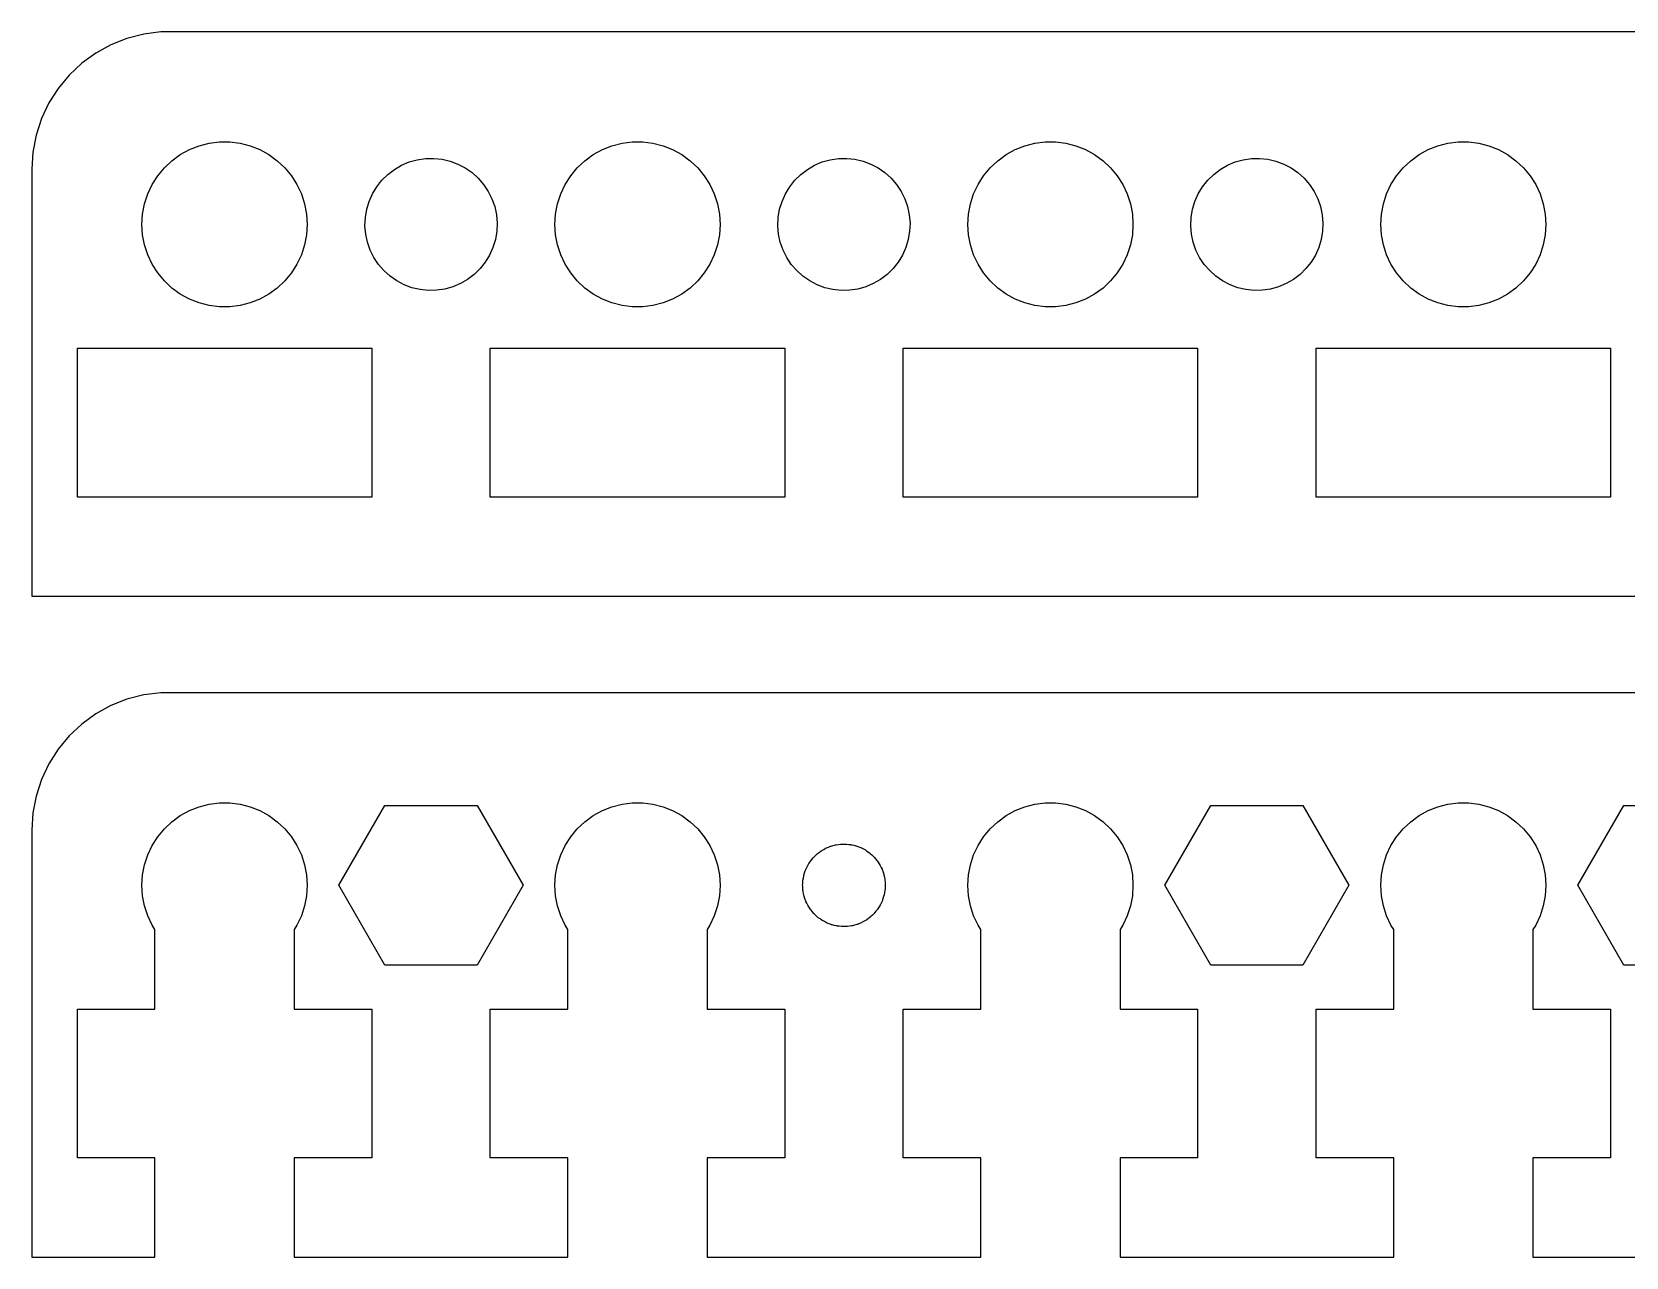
# Model space of a CAD drawing. Header units: metres. Extents: x -60 to 60, y 0 to 92.
# Drawn here: x -59.5 to -1.6, y 48 to 92.5 of the extents above; entities that cross this region are included whole.
import ezdxf

# ---------------------------------------------------------------- set-up
doc = ezdxf.new("R2010")
doc.units = ezdxf.units.M

msp = doc.modelspace()

# ---------------------------------------------------------------- linework, layer by layer
for p, q in [((-56.0451, 92.2553), (-56.6289, 92.0241)), ((-55.4369, 92.4114), (-56.0451, 92.2553)), ((-54.8139, 92.4901), (-55.4369, 92.4114)), ((54.8139, 92.4901), (-54.8139, 92.4901)), ((-57.1791, 91.7216), (-57.6871, 91.3526)), ((-56.6289, 92.0241), (-57.1791, 91.7216)), ((-57.6871, 91.3526), (-58.1448, 90.9227)), ((-58.5451, 90.4389), (-58.8815, 89.9088)), ((-58.1448, 90.9227), (-58.5451, 90.4389)), ((-58.8815, 89.9088), (-59.1489, 89.3406)), ((-59.1489, 89.3406), (-59.3429, 88.7434)), ((-59.3429, 88.7434), (-59.4606, 88.1267)), ((-59.4606, 88.1267), (-59.5, 87.5)), ((-54.4123, 87.8115), (-54.1075, 88.033)), ((-54.1075, 88.033), (-53.7773, 88.2145)), ((-53.7773, 88.2145), (-53.427, 88.3532)), ((-53.427, 88.3532), (-53.0621, 88.4469)), ((-53.0621, 88.4469), (-52.6884, 88.4941)), ((-52.6884, 88.4941), (-52.3116, 88.4941)), ((-52.3116, 88.4941), (-51.9379, 88.4469)), ((-51.9379, 88.4469), (-51.5729, 88.3532)), ((-51.5729, 88.3532), (-51.2227, 88.2145)), ((-51.2227, 88.2145), (-50.8925, 88.033)), ((-50.8925, 88.033), (-50.5877, 87.8115)), ((-39.4123, 87.8115), (-39.1075, 88.033)), ((-39.1075, 88.033), (-38.7773, 88.2145)), ((-38.7773, 88.2145), (-38.427, 88.3532)), ((-38.427, 88.3532), (-38.0621, 88.4469)), ((-38.0621, 88.4469), (-37.6884, 88.4941)), ((-37.6884, 88.4941), (-37.3116, 88.4941)), ((-37.3116, 88.4941), (-36.9379, 88.4469)), ((-36.9379, 88.4469), (-36.5729, 88.3532)), ((-36.5729, 88.3532), (-36.2227, 88.2145)), ((-36.2227, 88.2145), (-35.8925, 88.033)), ((-35.8925, 88.033), (-35.5877, 87.8115)), ((-24.4123, 87.8115), (-24.1075, 88.033)), ((-24.1075, 88.033), (-23.7773, 88.2145)), ((-23.7773, 88.2145), (-23.427, 88.3532)), ((-23.427, 88.3532), (-23.0621, 88.4469)), ((-23.0621, 88.4469), (-22.6884, 88.4941)), ((-22.6884, 88.4941), (-22.3116, 88.4941)), ((-22.3116, 88.4941), (-21.9379, 88.4469)), ((-21.9379, 88.4469), (-21.5729, 88.3532)), ((-21.5729, 88.3532), (-21.2227, 88.2145)), ((-21.2227, 88.2145), (-20.8925, 88.033)), ((-20.8925, 88.033), (-20.5877, 87.8115)), ((-9.41226, 87.8115), (-9.10747, 88.033)), ((-9.10747, 88.033), (-8.77733, 88.2145)), ((-8.77733, 88.2145), (-8.42705, 88.3532)), ((-8.42705, 88.3532), (-8.06213, 88.4469)), ((-8.06213, 88.4469), (-7.68837, 88.4941)), ((-7.68837, 88.4941), (-7.31161, 88.4941)), ((-7.31161, 88.4941), (-6.93785, 88.4469)), ((-6.93785, 88.4469), (-6.57294, 88.3532)), ((-6.57294, 88.3532), (-6.22266, 88.2145)), ((-6.22266, 88.2145), (-5.89252, 88.033)), ((-5.89252, 88.033), (-5.58772, 87.8115)), ((-59.5, 87.5), (-59.5, 72)), ((-54.927, 87.2634), (-54.6869, 87.5536)), ((-54.6869, 87.5536), (-54.4123, 87.8115)), ((-50.5877, 87.8115), (-50.3131, 87.5536)), ((-50.3131, 87.5536), (-50.0729, 87.2634)), ((-46.5682, 87.3168), (-46.3281, 87.499)), ((-46.3281, 87.499), (-46.0671, 87.6497)), ((-46.0671, 87.6497), (-45.7893, 87.7665)), ((-45.7893, 87.7665), (-45.499, 87.8475)), ((-45.499, 87.8475), (-45.2008, 87.8916)), ((-45.2008, 87.8916), (-44.8995, 87.8979)), ((-44.8995, 87.8979), (-44.5997, 87.8664)), ((-44.5997, 87.8664), (-44.3063, 87.7976)), ((-44.3063, 87.7976), (-44.0238, 87.6925)), ((-44.0238, 87.6925), (-43.7567, 87.5529)), ((-43.7567, 87.5529), (-43.5092, 87.3809)), ((-39.927, 87.2634), (-39.6869, 87.5536)), ((-39.6869, 87.5536), (-39.4123, 87.8115)), ((-35.5877, 87.8115), (-35.3131, 87.5536)), ((-35.3131, 87.5536), (-35.0729, 87.2634)), ((-31.5682, 87.3168), (-31.3281, 87.499)), ((-31.3281, 87.499), (-31.0671, 87.6497)), ((-31.0671, 87.6497), (-30.7893, 87.7665)), ((-30.7893, 87.7665), (-30.499, 87.8475)), ((-30.499, 87.8475), (-30.2008, 87.8916)), ((-30.2008, 87.8916), (-29.8995, 87.8979)), ((-29.8995, 87.8979), (-29.5997, 87.8664)), ((-29.5997, 87.8664), (-29.3063, 87.7976)), ((-29.3063, 87.7976), (-29.0238, 87.6925)), ((-29.0238, 87.6925), (-28.7567, 87.5529)), ((-28.7567, 87.5529), (-28.5092, 87.3809)), ((-24.927, 87.2634), (-24.6869, 87.5536)), ((-24.6869, 87.5536), (-24.4123, 87.8115)), ((-20.5877, 87.8115), (-20.3131, 87.5536)), ((-20.3131, 87.5536), (-20.0729, 87.2634)), ((-16.5682, 87.3168), (-16.3281, 87.499)), ((-16.3281, 87.499), (-16.0671, 87.6497)), ((-16.0671, 87.6497), (-15.7893, 87.7665)), ((-15.7893, 87.7665), (-15.499, 87.8475)), ((-15.499, 87.8475), (-15.2008, 87.8916)), ((-15.2008, 87.8916), (-14.8995, 87.8979)), ((-14.8995, 87.8979), (-14.5997, 87.8664)), ((-14.5997, 87.8664), (-14.3063, 87.7976)), ((-14.3063, 87.7976), (-14.0238, 87.6925)), ((-14.0238, 87.6925), (-13.7567, 87.5529)), ((-13.7567, 87.5529), (-13.5092, 87.3809)), ((-9.92705, 87.2634), (-9.6869, 87.5536)), ((-9.6869, 87.5536), (-9.41226, 87.8115)), ((-5.58772, 87.8115), (-5.31308, 87.5536)), ((-5.31308, 87.5536), (-5.07294, 87.2634)), ((-55.2893, 86.6044), (-55.1289, 86.9453)), ((-55.1289, 86.9453), (-54.927, 87.2634)), ((-50.0729, 87.2634), (-49.8711, 86.9453)), ((-49.8711, 86.9453), (-49.7107, 86.6044)), ((-46.9707, 86.8697), (-46.7835, 87.1059)), ((-46.7835, 87.1059), (-46.5682, 87.3168)), ((-43.5092, 87.3809), (-43.2853, 87.1792)), ((-43.2853, 87.1792), (-43.0883, 86.951)), ((-43.0883, 86.951), (-42.9215, 86.7)), ((-40.2893, 86.6044), (-40.1289, 86.9453)), ((-40.1289, 86.9453), (-39.927, 87.2634)), ((-35.0729, 87.2634), (-34.8711, 86.9453)), ((-34.8711, 86.9453), (-34.7107, 86.6044)), ((-31.9707, 86.8697), (-31.7835, 87.1059)), ((-31.7835, 87.1059), (-31.5682, 87.3168)), ((-28.5092, 87.3809), (-28.2853, 87.1792)), ((-28.2853, 87.1792), (-28.0883, 86.951)), ((-28.0883, 86.951), (-27.9215, 86.7)), ((-25.2893, 86.6044), (-25.1289, 86.9453)), ((-25.1289, 86.9453), (-24.927, 87.2634)), ((-20.0729, 87.2634), (-19.8711, 86.9453)), ((-19.8711, 86.9453), (-19.7107, 86.6044)), ((-16.9707, 86.8697), (-16.7835, 87.1059)), ((-16.7835, 87.1059), (-16.5682, 87.3168)), ((-13.5092, 87.3809), (-13.2853, 87.1792)), ((-13.2853, 87.1792), (-13.0883, 86.951)), ((-13.0883, 86.951), (-12.9215, 86.7)), ((-10.2893, 86.6044), (-10.1289, 86.9453)), ((-10.1289, 86.9453), (-9.92705, 87.2634)), ((-5.07294, 87.2634), (-4.87108, 86.9453)), ((-4.87108, 86.9453), (-4.71066, 86.6044)), ((-55.4057, 86.2461), (-55.2893, 86.6044)), ((-49.7107, 86.6044), (-49.5942, 86.2461)), ((-47.3366, 86.048), (-47.2495, 86.3366)), ((-47.2495, 86.3366), (-47.1269, 86.6119)), ((-47.1269, 86.6119), (-46.9707, 86.8697)), ((-42.9215, 86.7), (-42.7875, 86.43)), ((-42.7875, 86.43), (-42.6884, 86.1454)), ((-40.4057, 86.2461), (-40.2893, 86.6044)), ((-34.7107, 86.6044), (-34.5942, 86.2461)), ((-32.3366, 86.048), (-32.2495, 86.3366)), ((-32.2495, 86.3366), (-32.1269, 86.6119)), ((-32.1269, 86.6119), (-31.9707, 86.8697)), ((-27.9215, 86.7), (-27.7875, 86.43)), ((-27.7875, 86.43), (-27.6884, 86.1454)), ((-25.4057, 86.2461), (-25.2893, 86.6044)), ((-19.7107, 86.6044), (-19.5942, 86.2461)), ((-17.3366, 86.048), (-17.2495, 86.3366)), ((-17.2495, 86.3366), (-17.1269, 86.6119)), ((-17.1269, 86.6119), (-16.9707, 86.8697)), ((-12.9215, 86.7), (-12.7875, 86.43)), ((-12.7875, 86.43), (-12.6884, 86.1454)), ((-10.4057, 86.2461), (-10.2893, 86.6044)), ((-4.71066, 86.6044), (-4.59424, 86.2461)), ((-55.5, 85.5), (-55.4763, 85.876)), ((-55.4763, 85.876), (-55.4057, 86.2461)), ((-49.5942, 86.2461), (-49.5237, 85.876)), ((-49.5237, 85.876), (-49.5, 85.5)), ((-47.3995, 85.4497), (-47.3868, 85.7509)), ((-47.3868, 85.7509), (-47.3366, 86.048)), ((-42.6884, 86.1454), (-42.6257, 85.8506)), ((-42.6257, 85.8506), (-42.6005, 85.5502)), ((-40.5, 85.5), (-40.4763, 85.876)), ((-40.4763, 85.876), (-40.4057, 86.2461)), ((-34.5942, 86.2461), (-34.5237, 85.876)), ((-34.5237, 85.876), (-34.5, 85.5)), ((-32.3995, 85.4497), (-32.3868, 85.7509)), ((-32.3868, 85.7509), (-32.3366, 86.048)), ((-27.6884, 86.1454), (-27.6257, 85.8506)), ((-27.6257, 85.8506), (-27.6005, 85.5502)), ((-25.5, 85.5), (-25.4763, 85.876)), ((-25.4763, 85.876), (-25.4057, 86.2461)), ((-19.5942, 86.2461), (-19.5237, 85.876)), ((-19.5237, 85.876), (-19.5, 85.5)), ((-17.3995, 85.4497), (-17.3868, 85.7509)), ((-17.3868, 85.7509), (-17.3366, 86.048)), ((-12.6884, 86.1454), (-12.6257, 85.8506)), ((-12.6257, 85.8506), (-12.6005, 85.5502)), ((-10.5, 85.5), (-10.4763, 85.876)), ((-10.4763, 85.876), (-10.4057, 86.2461)), ((-4.59424, 86.2461), (-4.52365, 85.876)), ((-4.52365, 85.876), (-4.5, 85.5)), ((-55.4763, 85.124), (-55.5, 85.5)), ((-49.5, 85.5), (-49.5237, 85.124)), ((-47.3743, 85.1494), (-47.3995, 85.4497)), ((-47.3116, 84.8546), (-47.3743, 85.1494)), ((-42.6131, 85.2491), (-42.6634, 84.952)), ((-42.6005, 85.5502), (-42.6131, 85.2491)), ((-40.4763, 85.124), (-40.5, 85.5)), ((-34.5, 85.5), (-34.5237, 85.124)), ((-32.3743, 85.1494), (-32.3995, 85.4497)), ((-32.3116, 84.8546), (-32.3743, 85.1494)), ((-27.6131, 85.2491), (-27.6634, 84.952)), ((-27.6005, 85.5502), (-27.6131, 85.2491)), ((-25.4763, 85.124), (-25.5, 85.5)), ((-19.5, 85.5), (-19.5237, 85.124)), ((-17.3743, 85.1494), (-17.3995, 85.4497)), ((-17.3116, 84.8546), (-17.3743, 85.1494)), ((-12.6131, 85.2491), (-12.6634, 84.952)), ((-12.6005, 85.5502), (-12.6131, 85.2491)), ((-10.4763, 85.124), (-10.5, 85.5)), ((-4.5, 85.5), (-4.52365, 85.124)), ((-55.4057, 84.7539), (-55.4763, 85.124)), ((-55.2893, 84.3956), (-55.4057, 84.7539)), ((-49.5942, 84.7539), (-49.7107, 84.3956)), ((-49.5237, 85.124), (-49.5942, 84.7539)), ((-47.2125, 84.57), (-47.3116, 84.8546)), ((-47.0785, 84.3), (-47.2125, 84.57)), ((-42.7505, 84.6634), (-42.8731, 84.3881)), ((-42.6634, 84.952), (-42.7505, 84.6634)), ((-40.4057, 84.7539), (-40.4763, 85.124)), ((-40.2893, 84.3956), (-40.4057, 84.7539)), ((-34.5942, 84.7539), (-34.7107, 84.3956)), ((-34.5237, 85.124), (-34.5942, 84.7539)), ((-32.2125, 84.57), (-32.3116, 84.8546)), ((-32.0785, 84.3), (-32.2125, 84.57)), ((-27.7505, 84.6634), (-27.8731, 84.3881)), ((-27.6634, 84.952), (-27.7505, 84.6634)), ((-25.4057, 84.7539), (-25.4763, 85.124)), ((-25.2893, 84.3956), (-25.4057, 84.7539)), ((-19.5942, 84.7539), (-19.7107, 84.3956)), ((-19.5237, 85.124), (-19.5942, 84.7539)), ((-17.2125, 84.57), (-17.3116, 84.8546)), ((-17.0785, 84.3), (-17.2125, 84.57)), ((-12.7505, 84.6634), (-12.8731, 84.3881)), ((-12.6634, 84.952), (-12.7505, 84.6634)), ((-10.4057, 84.7539), (-10.4763, 85.124)), ((-10.2893, 84.3956), (-10.4057, 84.7539)), ((-4.59424, 84.7539), (-4.71066, 84.3956)), ((-4.52365, 85.124), (-4.59424, 84.7539)), ((-55.1289, 84.0547), (-55.2893, 84.3956)), ((-54.927, 83.7366), (-55.1289, 84.0547)), ((-49.8711, 84.0547), (-50.0729, 83.7366)), ((-49.7107, 84.3956), (-49.8711, 84.0547)), ((-46.9117, 84.049), (-47.0785, 84.3)), ((-46.7147, 83.8208), (-46.9117, 84.049)), ((-43.0292, 84.1303), (-43.2164, 83.8941)), ((-42.8731, 84.3881), (-43.0292, 84.1303)), ((-40.1289, 84.0547), (-40.2893, 84.3956)), ((-39.927, 83.7366), (-40.1289, 84.0547)), ((-34.8711, 84.0547), (-35.0729, 83.7366)), ((-34.7107, 84.3956), (-34.8711, 84.0547)), ((-31.9117, 84.049), (-32.0785, 84.3)), ((-31.7147, 83.8208), (-31.9117, 84.049)), ((-28.0292, 84.1303), (-28.2164, 83.8941)), ((-27.8731, 84.3881), (-28.0292, 84.1303)), ((-25.1289, 84.0547), (-25.2893, 84.3956)), ((-24.927, 83.7366), (-25.1289, 84.0547)), ((-19.8711, 84.0547), (-20.0729, 83.7366)), ((-19.7107, 84.3956), (-19.8711, 84.0547)), ((-16.9117, 84.049), (-17.0785, 84.3)), ((-16.7147, 83.8208), (-16.9117, 84.049)), ((-13.0292, 84.1303), (-13.2164, 83.8941)), ((-12.8731, 84.3881), (-13.0292, 84.1303)), ((-10.1289, 84.0547), (-10.2893, 84.3956)), ((-9.92705, 83.7366), (-10.1289, 84.0547)), ((-4.87108, 84.0547), (-5.07294, 83.7366)), ((-4.71066, 84.3956), (-4.87108, 84.0547)), ((-54.6869, 83.4464), (-54.927, 83.7366)), ((-54.4123, 83.1884), (-54.6869, 83.4464)), ((-50.3131, 83.4464), (-50.5877, 83.1884)), ((-50.0729, 83.7366), (-50.3131, 83.4464)), ((-46.4908, 83.6191), (-46.7147, 83.8208)), ((-46.2433, 83.4471), (-46.4908, 83.6191)), ((-45.9762, 83.3075), (-46.2433, 83.4471)), ((-43.6719, 83.501), (-43.9329, 83.3503)), ((-43.4318, 83.6832), (-43.6719, 83.501)), ((-43.2164, 83.8941), (-43.4318, 83.6832)), ((-39.6869, 83.4464), (-39.927, 83.7366)), ((-39.4123, 83.1884), (-39.6869, 83.4464)), ((-35.3131, 83.4464), (-35.5877, 83.1884)), ((-35.0729, 83.7366), (-35.3131, 83.4464)), ((-31.4908, 83.6191), (-31.7147, 83.8208)), ((-31.2433, 83.4471), (-31.4908, 83.6191)), ((-30.9762, 83.3075), (-31.2433, 83.4471)), ((-28.6719, 83.501), (-28.9329, 83.3503)), ((-28.4318, 83.6832), (-28.6719, 83.501)), ((-28.2164, 83.8941), (-28.4318, 83.6832)), ((-24.6869, 83.4464), (-24.927, 83.7366)), ((-24.4123, 83.1884), (-24.6869, 83.4464)), ((-20.3131, 83.4464), (-20.5877, 83.1884)), ((-20.0729, 83.7366), (-20.3131, 83.4464)), ((-16.4908, 83.6191), (-16.7147, 83.8208)), ((-16.2433, 83.4471), (-16.4908, 83.6191)), ((-15.9762, 83.3075), (-16.2433, 83.4471)), ((-13.6719, 83.501), (-13.9329, 83.3503)), ((-13.4318, 83.6832), (-13.6719, 83.501)), ((-13.2164, 83.8941), (-13.4318, 83.6832)), ((-9.6869, 83.4464), (-9.92705, 83.7366)), ((-9.41226, 83.1884), (-9.6869, 83.4464)), ((-5.31308, 83.4464), (-5.58772, 83.1884)), ((-5.07294, 83.7366), (-5.31308, 83.4464)), ((-54.1075, 82.967), (-54.4123, 83.1884)), ((-53.7773, 82.7855), (-54.1075, 82.967)), ((-50.8925, 82.967), (-51.2227, 82.7855)), ((-50.5877, 83.1884), (-50.8925, 82.967)), ((-45.6937, 83.2024), (-45.9762, 83.3075)), ((-45.4002, 83.1336), (-45.6937, 83.2024)), ((-45.1005, 83.1021), (-45.4002, 83.1336)), ((-44.7992, 83.1084), (-45.1005, 83.1021)), ((-44.501, 83.1524), (-44.7992, 83.1084)), ((-44.2107, 83.2335), (-44.501, 83.1524)), ((-43.9329, 83.3503), (-44.2107, 83.2335)), ((-39.1075, 82.967), (-39.4123, 83.1884)), ((-38.7773, 82.7855), (-39.1075, 82.967)), ((-35.8925, 82.967), (-36.2227, 82.7855)), ((-35.5877, 83.1884), (-35.8925, 82.967)), ((-30.6937, 83.2024), (-30.9762, 83.3075)), ((-30.4002, 83.1336), (-30.6937, 83.2024)), ((-30.1005, 83.1021), (-30.4002, 83.1336)), ((-29.7992, 83.1084), (-30.1005, 83.1021)), ((-29.501, 83.1524), (-29.7992, 83.1084)), ((-29.2107, 83.2335), (-29.501, 83.1524)), ((-28.9329, 83.3503), (-29.2107, 83.2335)), ((-24.1075, 82.967), (-24.4123, 83.1884)), ((-23.7773, 82.7855), (-24.1075, 82.967)), ((-20.8925, 82.967), (-21.2227, 82.7855)), ((-20.5877, 83.1884), (-20.8925, 82.967)), ((-15.6937, 83.2024), (-15.9762, 83.3075)), ((-15.4002, 83.1336), (-15.6937, 83.2024)), ((-15.1005, 83.1021), (-15.4002, 83.1336)), ((-14.7992, 83.1084), (-15.1005, 83.1021)), ((-14.501, 83.1524), (-14.7992, 83.1084)), ((-14.2107, 83.2335), (-14.501, 83.1524)), ((-13.9329, 83.3503), (-14.2107, 83.2335)), ((-9.10747, 82.967), (-9.41226, 83.1884)), ((-8.77733, 82.7855), (-9.10747, 82.967)), ((-5.89252, 82.967), (-6.22266, 82.7855)), ((-5.58772, 83.1884), (-5.89252, 82.967)), ((-53.427, 82.6468), (-53.7773, 82.7855)), ((-53.0621, 82.5531), (-53.427, 82.6468)), ((-52.6884, 82.5059), (-53.0621, 82.5531)), ((-52.3116, 82.5059), (-52.6884, 82.5059)), ((-51.9379, 82.5531), (-52.3116, 82.5059)), ((-51.5729, 82.6468), (-51.9379, 82.5531)), ((-51.2227, 82.7855), (-51.5729, 82.6468)), ((-38.427, 82.6468), (-38.7773, 82.7855)), ((-38.0621, 82.5531), (-38.427, 82.6468)), ((-37.6884, 82.5059), (-38.0621, 82.5531)), ((-37.3116, 82.5059), (-37.6884, 82.5059)), ((-36.9379, 82.5531), (-37.3116, 82.5059)), ((-36.5729, 82.6468), (-36.9379, 82.5531)), ((-36.2227, 82.7855), (-36.5729, 82.6468)), ((-23.427, 82.6468), (-23.7773, 82.7855)), ((-23.0621, 82.5531), (-23.427, 82.6468)), ((-22.6884, 82.5059), (-23.0621, 82.5531)), ((-22.3116, 82.5059), (-22.6884, 82.5059)), ((-21.9379, 82.5531), (-22.3116, 82.5059)), ((-21.5729, 82.6468), (-21.9379, 82.5531)), ((-21.2227, 82.7855), (-21.5729, 82.6468)), ((-8.42705, 82.6468), (-8.77733, 82.7855)), ((-8.06213, 82.5531), (-8.42705, 82.6468)), ((-7.68837, 82.5059), (-8.06213, 82.5531)), ((-7.31161, 82.5059), (-7.68837, 82.5059)), ((-6.93785, 82.5531), (-7.31161, 82.5059)), ((-6.57294, 82.6468), (-6.93785, 82.5531)), ((-6.22266, 82.7855), (-6.57294, 82.6468)), ((-57.8466, 75.6), (-57.8466, 81)), ((-57.8466, 81), (-47.1534, 81)), ((-47.1534, 81), (-47.1534, 75.6)), ((-42.8466, 75.6), (-42.8466, 81)), ((-42.8466, 81), (-32.1534, 81)), ((-32.1534, 81), (-32.1534, 75.6)), ((-27.8466, 75.6), (-27.8466, 81)), ((-27.8466, 81), (-17.1534, 81)), ((-17.1534, 81), (-17.1534, 75.6)), ((-12.8466, 75.6), (-12.8466, 81)), ((-12.8466, 81), (-2.15337, 81)), ((-2.15337, 81), (-2.15337, 75.6)), ((-47.1534, 75.6), (-57.8466, 75.6)), ((-32.1534, 75.6), (-42.8466, 75.6)), ((-17.1534, 75.6), (-27.8466, 75.6)), ((-2.15337, 75.6), (-12.8466, 75.6)), ((-59.5, 72), (59.5, 72)), ((-55.4369, 68.4114), (-56.0451, 68.2553)), ((-54.8139, 68.4901), (-55.4369, 68.4114)), ((54.8139, 68.4901), (-54.8139, 68.4901)), ((-56.6289, 68.0241), (-57.1791, 67.7216)), ((-56.0451, 68.2553), (-56.6289, 68.0241)), ((-57.6871, 67.3526), (-58.1448, 66.9227)), ((-57.1791, 67.7216), (-57.6871, 67.3526)), ((-58.1448, 66.9227), (-58.5451, 66.4389)), ((-58.5451, 66.4389), (-58.8815, 65.9088)), ((-58.8815, 65.9088), (-59.1489, 65.3406)), ((-59.1489, 65.3406), (-59.3429, 64.7434)), ((-59.3429, 64.7434), (-59.4606, 64.1267)), ((-53.7773, 64.2145), (-53.427, 64.3532)), ((-53.427, 64.3532), (-53.0621, 64.4469)), ((-53.0621, 64.4469), (-52.6884, 64.4941)), ((-52.6884, 64.4941), (-52.3116, 64.4941)), ((-52.3116, 64.4941), (-51.9379, 64.4469)), ((-51.9379, 64.4469), (-51.5729, 64.3532)), ((-51.5729, 64.3532), (-51.2227, 64.2145)), ((-48.3466, 61.5), (-46.6733, 64.3982)), ((-46.6733, 64.3982), (-43.3267, 64.3982)), ((-43.3267, 64.3982), (-41.6534, 61.5)), ((-38.7773, 64.2145), (-38.427, 64.3532)), ((-38.427, 64.3532), (-38.0621, 64.4469)), ((-38.0621, 64.4469), (-37.6884, 64.4941)), ((-37.6884, 64.4941), (-37.3116, 64.4941)), ((-37.3116, 64.4941), (-36.9379, 64.4469)), ((-36.9379, 64.4469), (-36.5729, 64.3532)), ((-36.5729, 64.3532), (-36.2227, 64.2145)), ((-23.7773, 64.2145), (-23.427, 64.3532)), ((-23.427, 64.3532), (-23.0621, 64.4469)), ((-23.0621, 64.4469), (-22.6884, 64.4941)), ((-22.6884, 64.4941), (-22.3116, 64.4941)), ((-22.3116, 64.4941), (-21.9379, 64.4469)), ((-21.9379, 64.4469), (-21.5729, 64.3532)), ((-21.5729, 64.3532), (-21.2227, 64.2145)), ((-18.3466, 61.5), (-16.6733, 64.3982)), ((-16.6733, 64.3982), (-13.3267, 64.3982)), ((-13.3267, 64.3982), (-11.6534, 61.5)), ((-8.77733, 64.2145), (-8.42705, 64.3532)), ((-8.42705, 64.3532), (-8.06213, 64.4469)), ((-8.06213, 64.4469), (-7.68837, 64.4941)), ((-7.68837, 64.4941), (-7.31161, 64.4941)), ((-7.31161, 64.4941), (-6.93785, 64.4469)), ((-6.93785, 64.4469), (-6.57294, 64.3532)), ((-6.57294, 64.3532), (-6.22266, 64.2145)), ((-3.34657, 61.5), (-1.67328, 64.3982)), ((-1.67328, 64.3982), (1.67329, 64.3982)), ((-59.4606, 64.1267), (-59.5, 63.5)), ((-54.6869, 63.5536), (-54.4123, 63.8115)), ((-54.4123, 63.8115), (-54.1075, 64.033)), ((-54.1075, 64.033), (-53.7773, 64.2145)), ((-51.2227, 64.2145), (-50.8925, 64.033)), ((-50.8925, 64.033), (-50.5877, 63.8115)), ((-50.5877, 63.8115), (-50.3131, 63.5536)), ((-39.6869, 63.5536), (-39.4123, 63.8115)), ((-39.4123, 63.8115), (-39.1075, 64.033)), ((-39.1075, 64.033), (-38.7773, 64.2145)), ((-36.2227, 64.2145), (-35.8925, 64.033)), ((-35.8925, 64.033), (-35.5877, 63.8115)), ((-35.5877, 63.8115), (-35.3131, 63.5536)), ((-24.6869, 63.5536), (-24.4123, 63.8115)), ((-24.4123, 63.8115), (-24.1075, 64.033)), ((-24.1075, 64.033), (-23.7773, 64.2145)), ((-21.2227, 64.2145), (-20.8925, 64.033)), ((-20.8925, 64.033), (-20.5877, 63.8115)), ((-20.5877, 63.8115), (-20.3131, 63.5536)), ((-9.6869, 63.5536), (-9.41226, 63.8115)), ((-9.41226, 63.8115), (-9.10747, 64.033)), ((-9.10747, 64.033), (-8.77733, 64.2145)), ((-6.22266, 64.2145), (-5.89252, 64.033)), ((-5.89252, 64.033), (-5.58772, 63.8115)), ((-5.58772, 63.8115), (-5.31308, 63.5536)), ((-59.5, 63.5), (-59.5, 48)), ((-55.1289, 62.9453), (-54.927, 63.2634)), ((-54.927, 63.2634), (-54.6869, 63.5536)), ((-50.3131, 63.5536), (-50.0729, 63.2634)), ((-50.0729, 63.2634), (-49.8711, 62.9453)), ((-40.1289, 62.9453), (-39.927, 63.2634)), ((-39.927, 63.2634), (-39.6869, 63.5536)), ((-35.3131, 63.5536), (-35.0729, 63.2634)), ((-35.0729, 63.2634), (-34.8711, 62.9453)), ((-25.1289, 62.9453), (-24.927, 63.2634)), ((-24.927, 63.2634), (-24.6869, 63.5536)), ((-20.3131, 63.5536), (-20.0729, 63.2634)), ((-20.0729, 63.2634), (-19.8711, 62.9453)), ((-10.1289, 62.9453), (-9.92705, 63.2634)), ((-9.92705, 63.2634), (-9.6869, 63.5536)), ((-5.31308, 63.5536), (-5.07294, 63.2634)), ((-5.07294, 63.2634), (-4.87108, 62.9453)), ((-55.4057, 62.2461), (-55.2893, 62.6044)), ((-55.2893, 62.6044), (-55.1289, 62.9453)), ((-49.8711, 62.9453), (-49.7107, 62.6044)), ((-49.7107, 62.6044), (-49.5942, 62.2461)), ((-40.4057, 62.2461), (-40.2893, 62.6044)), ((-40.2893, 62.6044), (-40.1289, 62.9453)), ((-34.8711, 62.9453), (-34.7107, 62.6044)), ((-34.7107, 62.6044), (-34.5942, 62.2461)), ((-31.0934, 62.5268), (-31.0362, 62.5806)), ((-31.0362, 62.5806), (-30.9801, 62.6355)), ((-30.9801, 62.6355), (-30.9676, 62.645)), ((-30.9676, 62.645), (-30.9561, 62.6558)), ((-30.9561, 62.6558), (-30.8926, 62.7019)), ((-30.8926, 62.7019), (-30.8301, 62.7494)), ((-30.8301, 62.7494), (-30.8165, 62.7572)), ((-30.8165, 62.7572), (-30.8037, 62.7665)), ((-30.8037, 62.7665), (-30.7349, 62.8043)), ((-30.7349, 62.8043), (-30.6669, 62.8436)), ((-30.6669, 62.8436), (-30.6525, 62.8497)), ((-30.6525, 62.8497), (-30.6387, 62.8572)), ((-30.6387, 62.8572), (-30.5657, 62.8861)), ((-30.5657, 62.8861), (-30.4933, 62.9165)), ((-30.4933, 62.9165), (-30.4781, 62.9208)), ((-30.4781, 62.9208), (-30.4635, 62.9266)), ((-30.4635, 62.9266), (-30.3875, 62.9461)), ((-30.3875, 62.9461), (-30.3119, 62.9672)), ((-30.3119, 62.9672), (-30.2963, 62.9695)), ((-30.2963, 62.9695), (-30.2811, 62.9734)), ((-30.2811, 62.9734), (-30.2032, 62.9833)), ((-30.2032, 62.9833), (-30.1255, 62.9947)), ((-30.1255, 62.9947), (-30.1098, 62.9951)), ((-30.1098, 62.9951), (-30.0942, 62.997)), ((-30.0942, 62.997), (-30.0157, 62.997)), ((-30.0157, 62.997), (-29.9372, 62.9987)), ((-29.9372, 62.9987), (-29.9215, 62.997)), ((-29.9215, 62.997), (-29.9058, 62.997)), ((-29.9058, 62.997), (-29.8279, 62.9872)), ((-29.8279, 62.9872), (-29.7498, 62.979)), ((-29.7498, 62.979), (-29.7345, 62.9754)), ((-29.7345, 62.9754), (-29.7189, 62.9734)), ((-29.7189, 62.9734), (-29.6429, 62.9539)), ((-29.6429, 62.9539), (-29.5665, 62.936)), ((-29.5665, 62.936), (-29.5517, 62.9305)), ((-29.5517, 62.9305), (-29.5365, 62.9266)), ((-29.5365, 62.9266), (-29.4635, 62.8977)), ((-29.4635, 62.8977), (-29.3899, 62.8703)), ((-29.3899, 62.8703), (-29.3759, 62.863)), ((-29.3759, 62.863), (-29.3613, 62.8572)), ((-29.3613, 62.8572), (-29.2925, 62.8194)), ((-29.2925, 62.8194), (-29.2229, 62.783)), ((-29.2229, 62.783), (-29.21, 62.7741)), ((-29.21, 62.7741), (-29.1963, 62.7665)), ((-29.1963, 62.7665), (-29.1328, 62.7204)), ((-29.1328, 62.7204), (-29.0683, 62.6755)), ((-29.0683, 62.6755), (-29.0566, 62.665)), ((-29.0566, 62.665), (-29.0439, 62.6558)), ((-29.0439, 62.6558), (-28.9866, 62.602)), ((-28.9866, 62.602), (-28.9283, 62.5495)), ((-28.9283, 62.5495), (-28.918, 62.5376)), ((-25.4057, 62.2461), (-25.2893, 62.6044)), ((-25.2893, 62.6044), (-25.1289, 62.9453)), ((-19.8711, 62.9453), (-19.7107, 62.6044)), ((-19.7107, 62.6044), (-19.5942, 62.2461)), ((-10.4057, 62.2461), (-10.2893, 62.6044)), ((-10.2893, 62.6044), (-10.1289, 62.9453)), ((-4.87108, 62.9453), (-4.71066, 62.6044)), ((-4.71066, 62.6044), (-4.59424, 62.2461)), ((-55.4763, 61.876), (-55.4057, 62.2461)), ((-49.5942, 62.2461), (-49.5237, 61.876)), ((-40.4763, 61.876), (-40.4057, 62.2461)), ((-34.5942, 62.2461), (-34.5237, 61.876)), ((-31.4286, 61.9477), (-31.4059, 62.0229)), ((-31.4059, 62.0229), (-31.3995, 62.0372)), ((-31.3995, 62.0372), (-31.3947, 62.0522)), ((-31.3947, 62.0522), (-31.3612, 62.1232)), ((-31.3612, 62.1232), (-31.3293, 62.1949)), ((-31.3293, 62.1949), (-31.3212, 62.2084)), ((-31.3212, 62.2084), (-31.3145, 62.2226)), ((-31.3145, 62.2226), (-31.2724, 62.2889)), ((-31.2724, 62.2889), (-31.2317, 62.3561)), ((-31.2317, 62.3561), (-31.2219, 62.3684)), ((-31.2219, 62.3684), (-31.2135, 62.3817)), ((-31.2135, 62.3817), (-31.1635, 62.4422)), ((-31.1635, 62.4422), (-31.1147, 62.5037)), ((-31.1147, 62.5037), (-31.1035, 62.5147)), ((-31.1035, 62.5147), (-31.0934, 62.5268)), ((-28.918, 62.5376), (-28.9065, 62.5268)), ((-28.9065, 62.5268), (-28.8565, 62.4663)), ((-28.8565, 62.4663), (-28.8052, 62.4069)), ((-28.8052, 62.4069), (-28.7965, 62.3938)), ((-28.7965, 62.3938), (-28.7865, 62.3817)), ((-28.7865, 62.3817), (-28.7444, 62.3154)), ((-28.7444, 62.3154), (-28.701, 62.25)), ((-28.701, 62.25), (-28.694, 62.2359)), ((-28.694, 62.2359), (-28.6855, 62.2226)), ((-28.6855, 62.2226), (-28.6521, 62.1516)), ((-28.6521, 62.1516), (-28.6172, 62.0813)), ((-28.6172, 62.0813), (-28.612, 62.0664)), ((-28.612, 62.0664), (-28.6053, 62.0522)), ((-28.6053, 62.0522), (-28.5811, 61.9775)), ((-28.5811, 61.9775), (-28.5553, 61.9034)), ((-25.4763, 61.876), (-25.4057, 62.2461)), ((-19.5942, 62.2461), (-19.5237, 61.876)), ((-10.4763, 61.876), (-10.4057, 62.2461)), ((-4.59424, 62.2461), (-4.52365, 61.876)), ((-55.5, 61.5), (-55.4763, 61.876)), ((-55.4763, 61.124), (-55.5, 61.5)), ((-49.5237, 61.876), (-49.5, 61.5)), ((-49.5, 61.5), (-49.5237, 61.124)), ((-46.6733, 58.6018), (-48.3466, 61.5)), ((-41.6534, 61.5), (-43.3267, 58.6018)), ((-40.5, 61.5), (-40.4763, 61.876)), ((-40.4763, 61.124), (-40.5, 61.5)), ((-34.5237, 61.876), (-34.5, 61.5)), ((-34.5, 61.5), (-34.5237, 61.124)), ((-31.5, 61.5), (-31.4951, 61.5784)), ((-31.499, 61.4843), (-31.5, 61.5)), ((-31.4997, 61.4686), (-31.499, 61.4843)), ((-31.4931, 61.3904), (-31.4997, 61.4686)), ((-31.4951, 61.5784), (-31.4918, 61.6568)), ((-31.4882, 61.312), (-31.4931, 61.3904)), ((-31.4918, 61.6568), (-31.4892, 61.6723)), ((-31.4892, 61.6723), (-31.4882, 61.688)), ((-31.4882, 61.688), (-31.4734, 61.7651)), ((-31.4734, 61.7651), (-31.4604, 61.8425)), ((-31.4604, 61.8425), (-31.4558, 61.8576)), ((-31.4558, 61.8576), (-31.4529, 61.873)), ((-31.4529, 61.873), (-31.4286, 61.9477)), ((-28.5553, 61.9034), (-28.552, 61.888)), ((-28.552, 61.888), (-28.5471, 61.873)), ((-28.5471, 61.873), (-28.5324, 61.7959)), ((-28.5324, 61.7959), (-28.5161, 61.7191)), ((-28.5161, 61.7191), (-28.5148, 61.7034)), ((-28.5148, 61.7034), (-28.5118, 61.688)), ((-28.5118, 61.688), (-28.5069, 61.6096)), ((-28.5049, 61.4217), (-28.5082, 61.3432)), ((-28.5069, 61.6096), (-28.5003, 61.5314)), ((-28.5, 61.5), (-28.5049, 61.4217)), ((-28.5003, 61.5314), (-28.501, 61.5157)), ((-28.501, 61.5157), (-28.5, 61.5)), ((-25.5, 61.5), (-25.4763, 61.876)), ((-25.4763, 61.124), (-25.5, 61.5)), ((-19.5237, 61.876), (-19.5, 61.5)), ((-19.5, 61.5), (-19.5237, 61.124)), ((-16.6733, 58.6018), (-18.3466, 61.5)), ((-11.6534, 61.5), (-13.3267, 58.6018)), ((-10.5, 61.5), (-10.4763, 61.876)), ((-10.4763, 61.124), (-10.5, 61.5)), ((-4.52365, 61.876), (-4.5, 61.5)), ((-4.5, 61.5), (-4.52365, 61.124)), ((-1.67329, 58.6018), (-3.34657, 61.5)), ((-55.4057, 60.7539), (-55.4763, 61.124)), ((-49.5237, 61.124), (-49.5942, 60.7539)), ((-40.4057, 60.7539), (-40.4763, 61.124)), ((-34.5237, 61.124), (-34.5942, 60.7539)), ((-31.4852, 61.2965), (-31.4882, 61.312)), ((-31.4839, 61.2809), (-31.4852, 61.2965)), ((-31.4676, 61.2041), (-31.4839, 61.2809)), ((-31.4529, 61.127), (-31.4676, 61.2041)), ((-31.448, 61.112), (-31.4529, 61.127)), ((-31.4447, 61.0966), (-31.448, 61.112)), ((-31.4189, 61.0225), (-31.4447, 61.0966)), ((-31.3947, 60.9478), (-31.4189, 61.0225)), ((-31.388, 60.9336), (-31.3947, 60.9478)), ((-31.3828, 60.9187), (-31.388, 60.9336)), ((-31.3479, 60.8484), (-31.3828, 60.9187)), ((-31.3145, 60.7774), (-31.3479, 60.8484)), ((-28.6387, 60.8768), (-28.6707, 60.8051)), ((-28.6053, 60.9478), (-28.6387, 60.8768)), ((-28.6005, 60.9628), (-28.6053, 60.9478)), ((-28.5941, 60.9771), (-28.6005, 60.9628)), ((-28.5714, 61.0523), (-28.5941, 60.9771)), ((-28.5471, 61.127), (-28.5714, 61.0523)), ((-28.5442, 61.1424), (-28.5471, 61.127)), ((-28.5396, 61.1575), (-28.5442, 61.1424)), ((-28.5265, 61.2349), (-28.5396, 61.1575)), ((-28.5118, 61.312), (-28.5265, 61.2349)), ((-28.5108, 61.3277), (-28.5118, 61.312)), ((-28.5082, 61.3432), (-28.5108, 61.3277)), ((-25.4057, 60.7539), (-25.4763, 61.124)), ((-19.5237, 61.124), (-19.5942, 60.7539)), ((-10.4057, 60.7539), (-10.4763, 61.124)), ((-4.52365, 61.124), (-4.59424, 60.7539)), ((-55.2893, 60.3956), (-55.4057, 60.7539)), ((-55.1289, 60.0547), (-55.2893, 60.3956)), ((-49.7107, 60.3956), (-49.8711, 60.0547)), ((-49.5942, 60.7539), (-49.7107, 60.3956)), ((-40.2893, 60.3956), (-40.4057, 60.7539)), ((-40.1289, 60.0547), (-40.2893, 60.3956)), ((-34.7107, 60.3956), (-34.8711, 60.0547)), ((-34.5942, 60.7539), (-34.7107, 60.3956)), ((-31.306, 60.7641), (-31.3145, 60.7774)), ((-31.299, 60.75), (-31.306, 60.7641)), ((-31.2556, 60.6846), (-31.299, 60.75)), ((-31.2135, 60.6183), (-31.2556, 60.6846)), ((-31.2035, 60.6062), (-31.2135, 60.6183)), ((-31.1948, 60.5931), (-31.2035, 60.6062)), ((-31.1435, 60.5336), (-31.1948, 60.5931)), ((-31.0934, 60.4732), (-31.1435, 60.5336)), ((-31.082, 60.4624), (-31.0934, 60.4732)), ((-31.0717, 60.4505), (-31.082, 60.4624)), ((-31.0134, 60.398), (-31.0717, 60.4505)), ((-30.9561, 60.3442), (-31.0134, 60.398)), ((-30.9434, 60.335), (-30.9561, 60.3442)), ((-30.9317, 60.3244), (-30.9434, 60.335)), ((-30.8672, 60.2796), (-30.9317, 60.3244)), ((-30.8037, 60.2335), (-30.8672, 60.2796)), ((-30.7899, 60.2259), (-30.8037, 60.2335)), ((-29.1963, 60.2335), (-29.265, 60.1957)), ((-29.1835, 60.2428), (-29.1963, 60.2335)), ((-29.1699, 60.2506), (-29.1835, 60.2428)), ((-29.1074, 60.2981), (-29.1699, 60.2506)), ((-29.0439, 60.3442), (-29.1074, 60.2981)), ((-29.0324, 60.355), (-29.0439, 60.3442)), ((-29.0199, 60.3645), (-29.0324, 60.355)), ((-28.9638, 60.4194), (-29.0199, 60.3645)), ((-28.9065, 60.4732), (-28.9638, 60.4194)), ((-28.8965, 60.4853), (-28.9065, 60.4732)), ((-28.8853, 60.4963), (-28.8965, 60.4853)), ((-28.8365, 60.5578), (-28.8853, 60.4963)), ((-28.7865, 60.6183), (-28.8365, 60.5578)), ((-28.778, 60.6316), (-28.7865, 60.6183)), ((-28.7683, 60.6439), (-28.778, 60.6316)), ((-28.7276, 60.7111), (-28.7683, 60.6439)), ((-28.6855, 60.7774), (-28.7276, 60.7111)), ((-28.6788, 60.7916), (-28.6855, 60.7774)), ((-28.6707, 60.8051), (-28.6788, 60.7916)), ((-25.2893, 60.3956), (-25.4057, 60.7539)), ((-25.1289, 60.0547), (-25.2893, 60.3956)), ((-19.7107, 60.3956), (-19.8711, 60.0547)), ((-19.5942, 60.7539), (-19.7107, 60.3956)), ((-10.2893, 60.3956), (-10.4057, 60.7539)), ((-10.1289, 60.0547), (-10.2893, 60.3956)), ((-4.71066, 60.3956), (-4.87108, 60.0547)), ((-4.59424, 60.7539), (-4.71066, 60.3956)), ((-55.0307, 59.9), (-55.1289, 60.0547)), ((-55.0307, 57), (-55.0307, 59.9)), ((-49.8711, 60.0547), (-49.9693, 59.9)), ((-49.9693, 59.9), (-49.9693, 57)), ((-40.0307, 59.9), (-40.1289, 60.0547)), ((-40.0307, 57), (-40.0307, 59.9)), ((-34.8711, 60.0547), (-34.9693, 59.9)), ((-34.9693, 59.9), (-34.9693, 57)), ((-30.777, 60.2169), (-30.7899, 60.2259)), ((-30.7074, 60.1806), (-30.777, 60.2169)), ((-30.6387, 60.1427), (-30.7074, 60.1806)), ((-30.624, 60.137), (-30.6387, 60.1427)), ((-30.6101, 60.1297), (-30.624, 60.137)), ((-30.5365, 60.1023), (-30.6101, 60.1297)), ((-30.4635, 60.0734), (-30.5365, 60.1023)), ((-30.4483, 60.0695), (-30.4635, 60.0734)), ((-30.4335, 60.064), (-30.4483, 60.0695)), ((-30.3571, 60.0461), (-30.4335, 60.064)), ((-30.2811, 60.0266), (-30.3571, 60.0461)), ((-30.2655, 60.0246), (-30.2811, 60.0266)), ((-30.2502, 60.021), (-30.2655, 60.0246)), ((-30.1721, 60.0128), (-30.2502, 60.021)), ((-30.0942, 60.0029), (-30.1721, 60.0128)), ((-30.0784, 60.0029), (-30.0942, 60.0029)), ((-30.0628, 60.0013), (-30.0784, 60.0029)), ((-29.9843, 60.0029), (-30.0628, 60.0013)), ((-29.9058, 60.0029), (-29.9843, 60.0029)), ((-29.8902, 60.0049), (-29.9058, 60.0029)), ((-29.8745, 60.0052), (-29.8902, 60.0049)), ((-29.7968, 60.0167), (-29.8745, 60.0052)), ((-29.7189, 60.0266), (-29.7968, 60.0167)), ((-29.7037, 60.0305), (-29.7189, 60.0266)), ((-29.6881, 60.0328), (-29.7037, 60.0305)), ((-29.6125, 60.0539), (-29.6881, 60.0328)), ((-29.5365, 60.0734), (-29.6125, 60.0539)), ((-29.5219, 60.0792), (-29.5365, 60.0734)), ((-29.5067, 60.0834), (-29.5219, 60.0792)), ((-29.4343, 60.1139), (-29.5067, 60.0834)), ((-29.3613, 60.1427), (-29.4343, 60.1139)), ((-29.3475, 60.1503), (-29.3613, 60.1427)), ((-29.333, 60.1564), (-29.3475, 60.1503)), ((-29.265, 60.1957), (-29.333, 60.1564)), ((-25.0307, 59.9), (-25.1289, 60.0547)), ((-25.0307, 57), (-25.0307, 59.9)), ((-19.8711, 60.0547), (-19.9693, 59.9)), ((-19.9693, 59.9), (-19.9693, 57)), ((-10.0307, 59.9), (-10.1289, 60.0547)), ((-10.0307, 57), (-10.0307, 59.9)), ((-4.87108, 60.0547), (-4.96927, 59.9)), ((-4.96927, 59.9), (-4.96927, 57)), ((-43.3267, 58.6018), (-46.6733, 58.6018)), ((-13.3267, 58.6018), (-16.6733, 58.6018)), ((1.67328, 58.6018), (-1.67329, 58.6018)), ((-57.8466, 51.6), (-57.8466, 57)), ((-57.8466, 57), (-55.0307, 57)), ((-49.9693, 57), (-47.1534, 57)), ((-47.1534, 57), (-47.1534, 51.6)), ((-42.8466, 51.6), (-42.8466, 57)), ((-42.8466, 57), (-40.0307, 57)), ((-34.9693, 57), (-32.1534, 57)), ((-32.1534, 57), (-32.1534, 51.6)), ((-27.8466, 51.6), (-27.8466, 57)), ((-27.8466, 57), (-25.0307, 57)), ((-19.9693, 57), (-17.1534, 57)), ((-17.1534, 57), (-17.1534, 51.6)), ((-12.8466, 51.6), (-12.8466, 57)), ((-12.8466, 57), (-10.0307, 57)), ((-4.96927, 57), (-2.15337, 57)), ((-2.15337, 57), (-2.15337, 51.6)), ((-55.0307, 51.6), (-57.8466, 51.6)), ((-55.0307, 48), (-55.0307, 51.6)), ((-47.1534, 51.6), (-49.9693, 51.6)), ((-49.9693, 51.6), (-49.9693, 48)), ((-40.0307, 51.6), (-42.8466, 51.6)), ((-40.0307, 48), (-40.0307, 51.6)), ((-32.1534, 51.6), (-34.9693, 51.6)), ((-34.9693, 51.6), (-34.9693, 48)), ((-25.0307, 51.6), (-27.8466, 51.6)), ((-25.0307, 48), (-25.0307, 51.6)), ((-17.1534, 51.6), (-19.9693, 51.6)), ((-19.9693, 51.6), (-19.9693, 48)), ((-10.0307, 51.6), (-12.8466, 51.6)), ((-10.0307, 48), (-10.0307, 51.6)), ((-2.15337, 51.6), (-4.96927, 51.6)), ((-4.96927, 51.6), (-4.96927, 48)), ((-59.5, 48), (-55.0307, 48)), ((-49.9693, 48), (-40.0307, 48)), ((-34.9693, 48), (-25.0307, 48)), ((-19.9693, 48), (-10.0307, 48)), ((-4.96927, 48), (4.96927, 48))]:
    msp.add_line(p, q)

doc.saveas('drawing.dxf')
